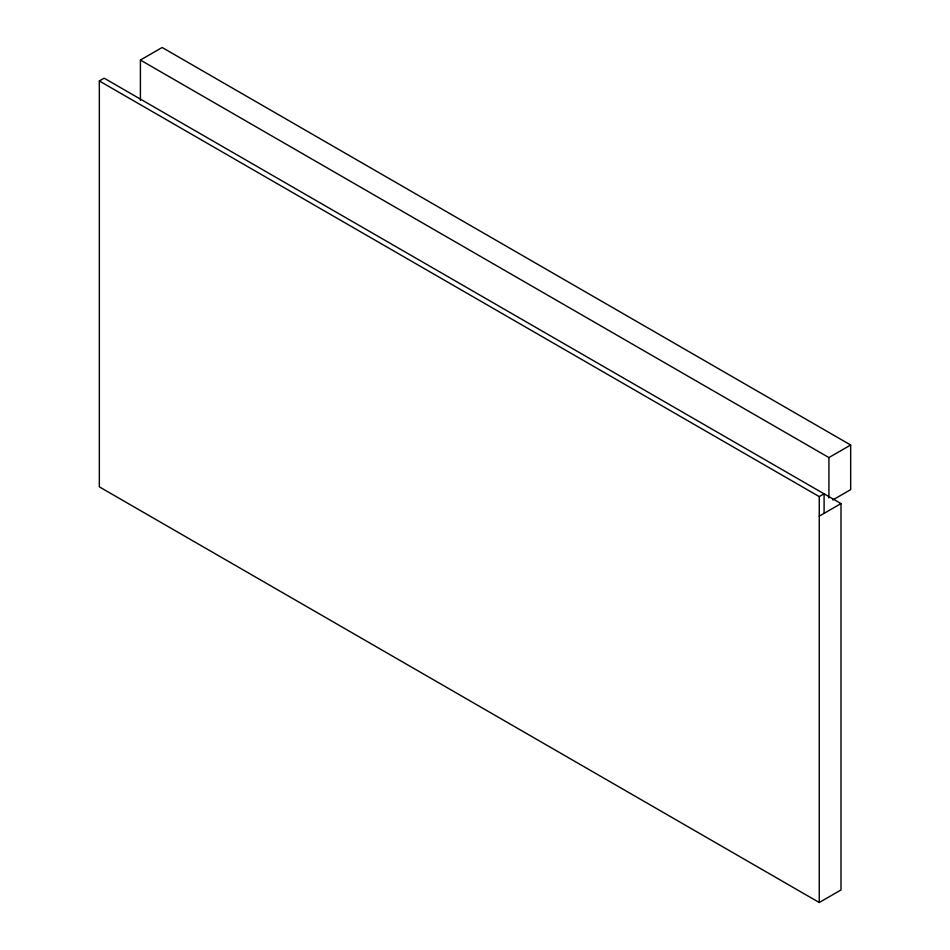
<?xml version="1.0" encoding="UTF-8"?>
<svg xmlns="http://www.w3.org/2000/svg" width="950" height="950" viewBox="0 0 950 950"><rect width="100%" height="100%" fill="white"/><g stroke="black" fill="none" stroke-linecap="round" stroke-linejoin="round"><path stroke-width="1.43" d="M99.334 80.976L104.168 78.185L840.999 503.595L840.999 889.948L819.256 902.5L99.334 486.863L99.334 80.976L819.256 496.613L824.089 493.822L824.089 513.356M140.41 100.367L140.41 60.052L162.153 47.5L850.666 445.004L850.666 489.642L832.758 499.985M140.41 60.052L828.922 457.567L850.666 445.004M819.256 516.147L840.999 503.595M828.922 457.567L828.922 497.871M819.256 496.613L819.256 902.5"/></g></svg>
